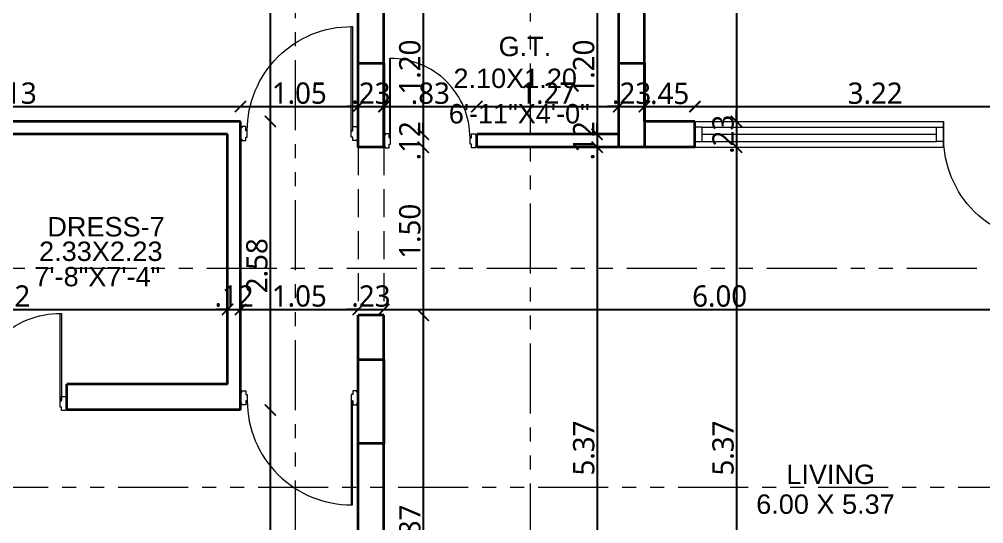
# Model space of a CAD drawing. Extents: x 2450 to 2649, y -7 to 131.
# Drawn here: x 2457.57 to 2466.18, y 34.55 to 39.05 of the extents above; entities that cross this region are included whole.
import ezdxf

# ---------------------------------------------------------------- set-up
doc = ezdxf.new("R2010")
doc.units = 0
doc.header["$MEASUREMENT"] = 0
doc.header["$PDMODE"] = 34
doc.linetypes.add('HIDDEN', pattern=[0.375, 0.25, -0.125])
doc.linetypes.add('PHANTOM2', pattern=[1.25, 0.625, -0.125, 0.125, -0.125, 0.125, -0.125])
for name, color, linetype, lineweight in [('COLUMN', 5, 'Continuous', 35), ('DOOR-WINDOW', 35, 'Continuous', 13), ('SECTION LINE', 3, 'PHANTOM2', 5), ('TEXT-1', 7, 'Continuous', 9), ('WALL', 30, 'Continuous', 35), ('WINDOW-LINE', 25, 'Continuous', 9)]:
    doc.layers.add(name, color=color, linetype=linetype, lineweight=lineweight)
for name, color, linetype, lineweight, true_color in [('HEATCH BEAM BOTTOM', 7, 'Continuous', 13, 0x92bdc9), ('R.C.C PROJATION', 7, 'HIDDEN', 13, 0xa32900), ('WORKING DIM', 7, 'Continuous', 15, 0x292929)]:
    doc.layers.add(name, color=color, linetype=linetype, lineweight=lineweight, true_color=true_color)
doc.styles.add('ARIAL', font='arial.ttf')
doc.styles.get("Standard").update_dxf_attribs({"font": 'malgunsl.ttf'})
doc.dimstyles.new('R07', dxfattribs={"dimtxt": 0.19, "dimasz": 0.1, "dimexe": 0.18, "dimexo": 0.0625, "dimgap": 0.02, "dimtad": 1, "dimzin": 4, "dimdsep": 46, "dimtxsty": 'Standard', "dimblk": 'ARCHTICK', "dimcen": 0, "dimse1": 1, "dimse2": 1, "dimclrd": 256, "dimclre": 48, "dimclrt": 256, "dimadec": 0, "dimazin": 0, "dimtm": 1e-09, "dimtfac": 1, "dimtix": 1, "dimtmove": 1, "dimatfit": 3, "dimfxl": 0.18, "dimtolj": 1, "dimtzin": 0, "dimlwe": 15, "dimarcsym": 0})

# ---------------------------------------------------------------- blocks, each defined once
blk = doc.blocks.new('*U1789')
at = {"layer": 'DOOR-WINDOW'}
for points in [[(2075.8136, -39.8247), (2075.7136, -39.8247), (2075.7136, -39.8143), (2075.7011, -39.8143), (2075.7011, -39.7768), (2075.7323, -39.7768), (2075.7323, -39.7643), (2075.7886, -39.7643), (2075.7886, -39.7768), (2075.8261, -39.7768), (2075.8261, -39.8143), (2075.8136, -39.8143)], [(2076.728, -39.7755), (2075.7898, -39.7755), (2075.7898, -39.7643), (2076.728, -39.7643), (2076.728, -39.7755)]]:
    blk.add_lwpolyline(points, close=True, dxfattribs=at)
blk.add_arc((2075.7886, -39.7643), 0.9394, 359.63334, 90, dxfattribs=at)
at = {"layer": 'WINDOW-LINE'}
for p, q in [((2075.6488, -36.6047), (2075.6488, -38.8247)), ((2075.8788, -36.6047), (2075.8788, -38.8247))]:
    blk.add_line(p, q, dxfattribs=at)
at = {"layer": 'WINDOW-LINE', "color": 35, "true_color": 0x9d754d}
for p, q in [((2075.6999, -36.6686), (2075.6999, -38.7609)), ((2075.8276, -36.6686), (2075.8276, -38.7609))]:
    blk.add_line(p, q, dxfattribs=at)
at = {"layer": 'WINDOW-LINE', "color": 4, "true_color": 0x24ffff}
blk.add_line((2075.7638, -36.6686), (2075.7638, -38.7609), dxfattribs=at)
at = {"layer": 'WINDOW-LINE'}
for points in [[(2075.6488, -36.6047), (2075.8788, -36.6047), (2075.8788, -36.6047), (2075.6488, -36.6047)], [(2075.6488, -38.8247), (2075.8788, -38.8247), (2075.8788, -38.8247), (2075.6488, -38.8247)]]:
    blk.add_lwpolyline(points, close=True, dxfattribs=at)
at = {"layer": 'WINDOW-LINE', "color": 35, "true_color": 0x9d754d}
for points in [[(2075.6999, -36.6047), (2075.8276, -36.6047), (2075.8276, -36.6686), (2075.6999, -36.6686)], [(2075.6999, -38.8247), (2075.8276, -38.8247), (2075.8276, -38.7609), (2075.6999, -38.7609)]]:
    blk.add_lwpolyline(points, close=True, dxfattribs=at)
blk = doc.blocks.new('*U15')
at = {"layer": 'DOOR-WINDOW'}
for points in [[(0.0492, 0.954), (0.0492, 0.0263), (0.0605, 0.0263), (0.0605, 0.954), (0.0492, 0.954)], [(0, 0.05), (0, -0.05), (0.0105, -0.05), (0.0105, -0.0625), (0.048, -0.0625), (0.048, -0.0313), (0.0605, -0.0313), (0.0605, 0.025), (0.048, 0.025), (0.048, 0.0625), (0.0105, 0.0625), (0.0105, 0.05)], [(1.05, 0.05), (1.05, -0.05), (1.0395, -0.05), (1.0395, -0.0625), (1.002, -0.0625), (1.002, -0.0313), (0.9895, -0.0313), (0.9895, 0.025), (1.002, 0.025), (1.002, 0.0625), (1.0395, 0.0625), (1.0395, 0.05)]]:
    blk.add_lwpolyline(points, close=True, dxfattribs=at)
blk.add_arc((0.0605, 0.025), 0.929, 360, 90.36666, dxfattribs=at)
blk = doc.blocks.new('*U11')
at = {"layer": 'DOOR-WINDOW'}
for points in [[(0.0492, 0.734), (0.0492, 0.0263), (0.0605, 0.0263), (0.0605, 0.734), (0.0492, 0.734)], [(0, 0.05), (0, -0.05), (0.0105, -0.05), (0.0105, -0.0625), (0.048, -0.0625), (0.048, -0.0313), (0.0605, -0.0313), (0.0605, 0.025), (0.048, 0.025), (0.048, 0.0625), (0.0105, 0.0625), (0.0105, 0.05)], [(0.83, 0.05), (0.83, -0.05), (0.8195, -0.05), (0.8195, -0.0625), (0.782, -0.0625), (0.782, -0.0313), (0.7695, -0.0313), (0.7695, 0.025), (0.782, 0.025), (0.782, 0.0625), (0.8195, 0.0625), (0.8195, 0.05)]]:
    blk.add_lwpolyline(points, close=True, dxfattribs=at)
blk.add_arc((0.0605, 0.025), 0.709, 360, 90.36666, dxfattribs=at)
blk = doc.blocks.new('*U14')
at = {"layer": 'DOOR-WINDOW'}
for points in [[(0.0492, 0.804), (0.0492, 0.0263), (0.0605, 0.0263), (0.0605, 0.804), (0.0492, 0.804)], [(0, 0.05), (0, -0.05), (0.0105, -0.05), (0.0105, -0.0625), (0.048, -0.0625), (0.048, -0.0313), (0.0605, -0.0313), (0.0605, 0.025), (0.048, 0.025), (0.048, 0.0625), (0.0105, 0.0625), (0.0105, 0.05)], [(0.9, 0.05), (0.9, -0.05), (0.8895, -0.05), (0.8895, -0.0625), (0.852, -0.0625), (0.852, -0.0313), (0.8395, -0.0313), (0.8395, 0.025), (0.852, 0.025), (0.852, 0.0625), (0.8895, 0.0625), (0.8895, 0.05)]]:
    blk.add_lwpolyline(points, close=True, dxfattribs=at)
blk.add_arc((0.0605, 0.025), 0.779, 360, 90.36666, dxfattribs=at)
blk = doc.blocks.new('_ArchTick')
at = {"color": 0, "linetype": 'ByBlock', "const_width": 0.15}
blk.add_lwpolyline([(-0.5, -0.5), (0.5, 0.5)], dxfattribs=at)
blk = doc.blocks.new('*D3024')
at = {"layer": 'DEFPOINTS', "color": 0, "transparency": 16777216}
for p in [(2460.5928, 37.9085), (2460.8228, 37.9085), (2460.8228, 36.4603)]:
    blk.add_point(p, dxfattribs=at)
at = {"layer": 'WORKING DIM', "lineweight": -2, "transparency": 16777216}
for p, q in [((2460.5928, 36.4603), (2460.4928, 36.4603)), ((2460.5928, 36.4603), (2460.8228, 36.4603)), ((2460.8228, 36.4603), (2460.9228, 36.4603))]:
    blk.add_line(p, q, dxfattribs=at)
at = {"layer": 'WORKING DIM', "lineweight": -2, "transparency": 16777216, "xscale": 0.1, "yscale": 0.1, "zscale": 0.1}
blk.add_blockref('_ArchTick', (2460.5928, 36.4603), dxfattribs=at)
at = {"layer": 'WORKING DIM', "lineweight": -2, "transparency": 16777216, "xscale": 0.1, "yscale": 0.1, "zscale": 0.1, "rotation": 180}
blk.add_blockref('_ArchTick', (2460.8228, 36.4603), dxfattribs=at)
at = {"layer": 'WORKING DIM', "transparency": 16777216, "insert": (2460.7078, 36.5786), "char_height": 0.19, "attachment_point": 5}
blk.add_mtext('\\A1;.23', dxfattribs=at)
blk = doc.blocks.new('*D3095')
at = {"layer": 'DEFPOINTS', "color": 0, "transparency": 16777216}
for p in [(2459.5428, 42.3885), (2459.5428, 38.1385), (2459.8087, 38.1385)]:
    blk.add_point(p, dxfattribs=at)
at = {"layer": 'WORKING DIM', "lineweight": -2, "transparency": 16777216}
blk.add_line((2459.8087, 42.3885), (2459.8087, 38.1385), dxfattribs=at)
at = {"layer": 'WORKING DIM', "lineweight": -2, "transparency": 16777216, "xscale": 0.1, "yscale": 0.1, "zscale": 0.1}
for p, rotation in [((2459.8087, 42.3885), 90), ((2459.8087, 38.1385), 270)]:
    blk.add_blockref('_ArchTick', p, dxfattribs=dict(at, rotation=rotation))
at = {"layer": 'WORKING DIM', "transparency": 16777216, "insert": (2459.6905, 40.2635), "char_height": 0.19, "attachment_point": 5, "rotation": 90}
blk.add_mtext('\\A1;4.25', dxfattribs=at)
blk = doc.blocks.new('*D3096')
at = {"layer": 'DEFPOINTS', "color": 0, "transparency": 16777216}
for p in [(2459.5428, 38.1385), (2459.5428, 35.5635), (2459.8087, 35.5635)]:
    blk.add_point(p, dxfattribs=at)
at = {"layer": 'WORKING DIM', "lineweight": -2, "transparency": 16777216}
blk.add_line((2459.8087, 38.1385), (2459.8087, 35.5635), dxfattribs=at)
at = {"layer": 'WORKING DIM', "lineweight": -2, "transparency": 16777216, "xscale": 0.1, "yscale": 0.1, "zscale": 0.1}
for p, rotation in [((2459.8087, 38.1385), 90), ((2459.8087, 35.5635), 270)]:
    blk.add_blockref('_ArchTick', p, dxfattribs=dict(at, rotation=rotation))
at = {"layer": 'WORKING DIM', "transparency": 16777216, "insert": (2459.6904, 36.851), "char_height": 0.19, "attachment_point": 5, "rotation": 90}
blk.add_mtext('\\A1;2.58', dxfattribs=at)
blk = doc.blocks.new('*D3097')
at = {"layer": 'DEFPOINTS', "color": 0, "transparency": 16777216}
for p in [(2459.5428, 35.5635), (2459.5428, 31.3135), (2459.8087, 31.3135)]:
    blk.add_point(p, dxfattribs=at)
at = {"layer": 'WORKING DIM', "lineweight": -2, "transparency": 16777216}
blk.add_line((2459.8087, 35.5635), (2459.8087, 31.3135), dxfattribs=at)
at = {"layer": 'WORKING DIM', "lineweight": -2, "transparency": 16777216, "xscale": 0.1, "yscale": 0.1, "zscale": 0.1}
for p, rotation in [((2459.8087, 35.5635), 90), ((2459.8087, 31.3135), 270)]:
    blk.add_blockref('_ArchTick', p, dxfattribs=dict(at, rotation=rotation))
at = {"layer": 'WORKING DIM', "transparency": 16777216, "insert": (2459.6905, 33.4385), "char_height": 0.19, "attachment_point": 5, "rotation": 90}
blk.add_mtext('\\A1;4.25', dxfattribs=at)
blk = doc.blocks.new('*D3104')
at = {"layer": 'DEFPOINTS', "color": 0, "transparency": 16777216}
for p in [(2462.9201, 39.2235), (2462.7271, 38.0235), (2462.9201, 38.0235)]:
    blk.add_point(p, dxfattribs=at)
at = {"layer": 'WORKING DIM', "lineweight": -2, "transparency": 16777216}
blk.add_line((2462.7271, 39.2235), (2462.7271, 38.0235), dxfattribs=at)
at = {"layer": 'WORKING DIM', "lineweight": -2, "transparency": 16777216, "xscale": 0.1, "yscale": 0.1, "zscale": 0.1}
for p, rotation in [((2462.7271, 39.2235), 90), ((2462.7271, 38.0235), 270)]:
    blk.add_blockref('_ArchTick', p, dxfattribs=dict(at, rotation=rotation))
at = {"layer": 'WORKING DIM', "transparency": 16777216, "insert": (2462.6083, 38.6235), "char_height": 0.19, "attachment_point": 5, "rotation": 90}
blk.add_mtext('\\A1;1.20', dxfattribs=at)
blk = doc.blocks.new('*D3105')
at = {"layer": 'DEFPOINTS', "color": 0, "transparency": 16777216}
for p in [(2462.9201, 38.0235), (2462.7271, 37.9085), (2462.9201, 37.9085)]:
    blk.add_point(p, dxfattribs=at)
at = {"layer": 'WORKING DIM', "lineweight": -2, "transparency": 16777216}
for p, q in [((2462.7271, 38.0235), (2462.7271, 38.1235)), ((2462.7271, 38.0235), (2462.7271, 37.9085)), ((2462.7271, 37.9085), (2462.7271, 37.8085))]:
    blk.add_line(p, q, dxfattribs=at)
at = {"layer": 'WORKING DIM', "lineweight": -2, "transparency": 16777216, "xscale": 0.1, "yscale": 0.1, "zscale": 0.1}
for p, rotation in [((2462.7271, 38.0235), 270), ((2462.7271, 37.9085), 90)]:
    blk.add_blockref('_ArchTick', p, dxfattribs=dict(at, rotation=rotation))
at = {"layer": 'WORKING DIM', "transparency": 16777216, "insert": (2462.6086, 37.966), "char_height": 0.19, "attachment_point": 5, "rotation": 90}
blk.add_mtext('\\A1;.12', dxfattribs=at)
blk = doc.blocks.new('*D3106')
at = {"layer": 'DEFPOINTS', "color": 0, "transparency": 16777216}
for p in [(2461.6528, 37.9085), (2461.6528, 32.5385), (2462.7271, 32.5385)]:
    blk.add_point(p, dxfattribs=at)
at = {"layer": 'WORKING DIM', "lineweight": -2, "transparency": 16777216}
blk.add_line((2462.7271, 37.9085), (2462.7271, 32.5385), dxfattribs=at)
at = {"layer": 'WORKING DIM', "lineweight": -2, "transparency": 16777216, "xscale": 0.1, "yscale": 0.1, "zscale": 0.1}
for p, rotation in [((2462.7271, 37.9085), 90), ((2462.7271, 32.5385), 270)]:
    blk.add_blockref('_ArchTick', p, dxfattribs=dict(at, rotation=rotation))
at = {"layer": 'WORKING DIM', "transparency": 16777216, "insert": (2462.6088, 35.2235), "char_height": 0.19, "attachment_point": 5, "rotation": 90}
blk.add_mtext('\\A1;5.37', dxfattribs=at)
blk = doc.blocks.new('*D3113')
at = {"layer": 'DEFPOINTS', "color": 0, "transparency": 16777216}
for p in [(2460.8228, 39.2235), (2461.1747, 38.0235), (2461.6528, 38.0235)]:
    blk.add_point(p, dxfattribs=at)
at = {"layer": 'WORKING DIM', "lineweight": -2, "transparency": 16777216}
blk.add_line((2461.1747, 39.2235), (2461.1747, 38.0235), dxfattribs=at)
at = {"layer": 'WORKING DIM', "lineweight": -2, "transparency": 16777216, "xscale": 0.1, "yscale": 0.1, "zscale": 0.1}
for p, rotation in [((2461.1747, 39.2235), 90), ((2461.1747, 38.0235), 270)]:
    blk.add_blockref('_ArchTick', p, dxfattribs=dict(at, rotation=rotation))
at = {"layer": 'WORKING DIM', "transparency": 16777216, "insert": (2461.0559, 38.6235), "char_height": 0.19, "attachment_point": 5, "rotation": 90}
blk.add_mtext('\\A1;1.20', dxfattribs=at)
blk = doc.blocks.new('*D3114')
at = {"layer": 'DEFPOINTS', "color": 0, "transparency": 16777216}
for p in [(2461.6528, 38.0235), (2461.1747, 37.9085), (2461.6528, 37.9085)]:
    blk.add_point(p, dxfattribs=at)
at = {"layer": 'WORKING DIM', "lineweight": -2, "transparency": 16777216}
for p, q in [((2461.1747, 38.0235), (2461.1747, 38.1235)), ((2461.1747, 38.0235), (2461.1747, 37.9085)), ((2461.1747, 37.9085), (2461.1747, 37.8085))]:
    blk.add_line(p, q, dxfattribs=at)
at = {"layer": 'WORKING DIM', "lineweight": -2, "transparency": 16777216, "xscale": 0.1, "yscale": 0.1, "zscale": 0.1}
for p, rotation in [((2461.1747, 38.0235), 270), ((2461.1747, 37.9085), 90)]:
    blk.add_blockref('_ArchTick', p, dxfattribs=dict(at, rotation=rotation))
at = {"layer": 'WORKING DIM', "transparency": 16777216, "insert": (2461.0562, 37.966), "char_height": 0.19, "attachment_point": 5, "rotation": 90}
blk.add_mtext('\\A1;.12', dxfattribs=at)
blk = doc.blocks.new('*D3115')
at = {"layer": 'DEFPOINTS', "color": 0, "transparency": 16777216}
for p in [(2461.6528, 37.9085), (2460.8228, 36.4085), (2461.1747, 36.4085)]:
    blk.add_point(p, dxfattribs=at)
at = {"layer": 'WORKING DIM', "lineweight": -2, "transparency": 16777216}
blk.add_line((2461.1747, 37.9085), (2461.1747, 36.4085), dxfattribs=at)
at = {"layer": 'WORKING DIM', "lineweight": -2, "transparency": 16777216, "xscale": 0.1, "yscale": 0.1, "zscale": 0.1}
for p, rotation in [((2461.1747, 37.9085), 90), ((2461.1747, 36.4085), 270)]:
    blk.add_blockref('_ArchTick', p, dxfattribs=dict(at, rotation=rotation))
at = {"layer": 'WORKING DIM', "transparency": 16777216, "insert": (2461.0559, 37.1585), "char_height": 0.19, "attachment_point": 5, "rotation": 90}
blk.add_mtext('\\A1;1.50', dxfattribs=at)
blk = doc.blocks.new('*D3116')
at = {"layer": 'DEFPOINTS', "color": 0, "transparency": 16777216}
for p in [(2460.8228, 36.4085), (2460.8228, 32.5385), (2461.1747, 32.5385)]:
    blk.add_point(p, dxfattribs=at)
at = {"layer": 'WORKING DIM', "lineweight": -2, "transparency": 16777216}
blk.add_line((2461.1747, 36.4085), (2461.1747, 32.5385), dxfattribs=at)
at = {"layer": 'WORKING DIM', "lineweight": -2, "transparency": 16777216, "xscale": 0.1, "yscale": 0.1, "zscale": 0.1}
for p, rotation in [((2461.1747, 36.4085), 90), ((2461.1747, 32.5385), 270)]:
    blk.add_blockref('_ArchTick', p, dxfattribs=dict(at, rotation=rotation))
at = {"layer": 'WORKING DIM', "transparency": 16777216, "insert": (2461.0564, 34.4735), "char_height": 0.19, "attachment_point": 5, "rotation": 90}
blk.add_mtext('\\A1;3.87', dxfattribs=at)
blk = doc.blocks.new('*D3122')
at = {"layer": 'DEFPOINTS', "color": 0, "transparency": 16777216}
for p in [(2463.6001, 41.9485), (2463.6001, 38.1385), (2463.971, 38.1385)]:
    blk.add_point(p, dxfattribs=at)
at = {"layer": 'WORKING DIM', "lineweight": -2, "transparency": 16777216}
blk.add_line((2463.971, 41.9485), (2463.971, 38.1385), dxfattribs=at)
at = {"layer": 'WORKING DIM', "lineweight": -2, "transparency": 16777216, "xscale": 0.1, "yscale": 0.1, "zscale": 0.1}
for p, rotation in [((2463.971, 41.9485), 90), ((2463.971, 38.1385), 270)]:
    blk.add_blockref('_ArchTick', p, dxfattribs=dict(at, rotation=rotation))
at = {"layer": 'WORKING DIM', "transparency": 16777216, "insert": (2463.8522, 40.0435), "char_height": 0.19, "attachment_point": 5, "rotation": 90}
blk.add_mtext('\\A1;3.81', dxfattribs=at)
blk = doc.blocks.new('*D3123')
at = {"layer": 'DEFPOINTS', "color": 0, "transparency": 16777216}
for p in [(2463.6001, 38.1385), (2463.6001, 37.9085), (2463.971, 37.9085)]:
    blk.add_point(p, dxfattribs=at)
at = {"layer": 'WORKING DIM', "lineweight": -2, "transparency": 16777216}
for p, q in [((2463.971, 38.1385), (2463.971, 38.2385)), ((2463.971, 38.1385), (2463.971, 37.9085)), ((2463.971, 37.9085), (2463.971, 37.8085))]:
    blk.add_line(p, q, dxfattribs=at)
at = {"layer": 'WORKING DIM', "lineweight": -2, "transparency": 16777216, "xscale": 0.1, "yscale": 0.1, "zscale": 0.1}
for p, rotation in [((2463.971, 38.1385), 270), ((2463.971, 37.9085), 90)]:
    blk.add_blockref('_ArchTick', p, dxfattribs=dict(at, rotation=rotation))
at = {"layer": 'WORKING DIM', "transparency": 16777216, "insert": (2463.8527, 38.0235), "char_height": 0.19, "attachment_point": 5, "rotation": 90}
blk.add_mtext('\\A1;.23', dxfattribs=at)
blk = doc.blocks.new('*D3124')
at = {"layer": 'DEFPOINTS', "color": 0, "transparency": 16777216}
for p in [(2463.6001, 37.9085), (2463.971, 32.5385), (2464.4701, 32.5385)]:
    blk.add_point(p, dxfattribs=at)
at = {"layer": 'WORKING DIM', "lineweight": -2, "transparency": 16777216}
blk.add_line((2463.971, 37.9085), (2463.971, 32.5385), dxfattribs=at)
at = {"layer": 'WORKING DIM', "lineweight": -2, "transparency": 16777216, "xscale": 0.1, "yscale": 0.1, "zscale": 0.1}
for p, rotation in [((2463.971, 37.9085), 90), ((2463.971, 32.5385), 270)]:
    blk.add_blockref('_ArchTick', p, dxfattribs=dict(at, rotation=rotation))
at = {"layer": 'WORKING DIM', "transparency": 16777216, "insert": (2463.8527, 35.2235), "char_height": 0.19, "attachment_point": 5, "rotation": 90}
blk.add_mtext('\\A1;5.37', dxfattribs=at)
blk = doc.blocks.new('*D3194')
at = {"layer": 'DEFPOINTS', "color": 0, "transparency": 16777216}
for p in [(2459.4278, 38.0235), (2455.4128, 37.3685), (2459.4278, 36.4603)]:
    blk.add_point(p, dxfattribs=at)
at = {"layer": 'WORKING DIM', "lineweight": -2, "transparency": 16777216}
blk.add_line((2455.4128, 36.4603), (2459.4278, 36.4603), dxfattribs=at)
at = {"layer": 'WORKING DIM', "lineweight": -2, "transparency": 16777216, "xscale": 0.1, "yscale": 0.1, "zscale": 0.1, "rotation": 180}
blk.add_blockref('_ArchTick', (2455.4128, 36.4603), dxfattribs=at)
at = {"layer": 'WORKING DIM', "lineweight": -2, "transparency": 16777216, "xscale": 0.1, "yscale": 0.1, "zscale": 0.1}
blk.add_blockref('_ArchTick', (2459.4278, 36.4603), dxfattribs=at)
at = {"layer": 'WORKING DIM', "transparency": 16777216, "insert": (2457.4203, 36.5786), "char_height": 0.19, "attachment_point": 5}
blk.add_mtext('\\A1;4.02', dxfattribs=at)
blk = doc.blocks.new('*D3195')
at = {"layer": 'DEFPOINTS', "color": 0, "transparency": 16777216}
for p in [(2459.5428, 38.1385), (2459.4278, 38.0235), (2459.5428, 36.4603)]:
    blk.add_point(p, dxfattribs=at)
at = {"layer": 'WORKING DIM', "lineweight": -2, "transparency": 16777216}
for p, q in [((2459.4278, 36.4603), (2459.3278, 36.4603)), ((2459.4278, 36.4603), (2459.5428, 36.4603)), ((2459.5428, 36.4603), (2459.6428, 36.4603))]:
    blk.add_line(p, q, dxfattribs=at)
at = {"layer": 'WORKING DIM', "lineweight": -2, "transparency": 16777216, "xscale": 0.1, "yscale": 0.1, "zscale": 0.1}
blk.add_blockref('_ArchTick', (2459.4278, 36.4603), dxfattribs=at)
at = {"layer": 'WORKING DIM', "lineweight": -2, "transparency": 16777216, "xscale": 0.1, "yscale": 0.1, "zscale": 0.1, "rotation": 180}
blk.add_blockref('_ArchTick', (2459.5428, 36.4603), dxfattribs=at)
at = {"layer": 'WORKING DIM', "transparency": 16777216, "insert": (2459.4853, 36.5788), "char_height": 0.19, "attachment_point": 5}
blk.add_mtext('\\A1;.12', dxfattribs=at)
blk = doc.blocks.new('*D3196')
at = {"layer": 'DEFPOINTS', "color": 0, "transparency": 16777216}
for p in [(2459.5428, 38.1385), (2460.5928, 37.9085), (2460.5928, 36.4603)]:
    blk.add_point(p, dxfattribs=at)
at = {"layer": 'WORKING DIM', "lineweight": -2, "transparency": 16777216}
blk.add_line((2459.5428, 36.4603), (2460.5928, 36.4603), dxfattribs=at)
at = {"layer": 'WORKING DIM', "lineweight": -2, "transparency": 16777216, "xscale": 0.1, "yscale": 0.1, "zscale": 0.1, "rotation": 180}
blk.add_blockref('_ArchTick', (2459.5428, 36.4603), dxfattribs=at)
at = {"layer": 'WORKING DIM', "lineweight": -2, "transparency": 16777216, "xscale": 0.1, "yscale": 0.1, "zscale": 0.1}
blk.add_blockref('_ArchTick', (2460.5928, 36.4603), dxfattribs=at)
at = {"layer": 'WORKING DIM', "transparency": 16777216, "insert": (2460.0678, 36.5792), "char_height": 0.19, "attachment_point": 5}
blk.add_mtext('\\A1;1.05', dxfattribs=at)
blk = doc.blocks.new('*D3197')
at = {"layer": 'DEFPOINTS', "color": 0, "transparency": 16777216}
for p in [(2460.5928, 37.9085), (2460.8228, 37.9085), (2460.8228, 36.4603)]:
    blk.add_point(p, dxfattribs=at)
at = {"layer": 'WORKING DIM', "lineweight": -2, "transparency": 16777216}
for p, q in [((2460.5928, 36.4603), (2460.4928, 36.4603)), ((2460.5928, 36.4603), (2460.8228, 36.4603)), ((2460.8228, 36.4603), (2460.9228, 36.4603))]:
    blk.add_line(p, q, dxfattribs=at)
at = {"layer": 'WORKING DIM', "lineweight": -2, "transparency": 16777216, "xscale": 0.1, "yscale": 0.1, "zscale": 0.1}
blk.add_blockref('_ArchTick', (2460.5928, 36.4603), dxfattribs=at)
at = {"layer": 'WORKING DIM', "lineweight": -2, "transparency": 16777216, "xscale": 0.1, "yscale": 0.1, "zscale": 0.1, "rotation": 180}
blk.add_blockref('_ArchTick', (2460.8228, 36.4603), dxfattribs=at)
at = {"layer": 'WORKING DIM', "transparency": 16777216, "insert": (2460.7078, 36.5786), "char_height": 0.19, "attachment_point": 5}
blk.add_mtext('\\A1;.23', dxfattribs=at)
blk = doc.blocks.new('*D3198')
at = {"layer": 'DEFPOINTS', "color": 0, "transparency": 16777216}
for p in [(2460.8228, 37.9085), (2466.8201, 36.4603), (2466.8201, 36.3185)]:
    blk.add_point(p, dxfattribs=at)
at = {"layer": 'WORKING DIM', "lineweight": -2, "transparency": 16777216}
blk.add_line((2460.8228, 36.4603), (2466.8201, 36.4603), dxfattribs=at)
at = {"layer": 'WORKING DIM', "lineweight": -2, "transparency": 16777216, "xscale": 0.1, "yscale": 0.1, "zscale": 0.1, "rotation": 180}
blk.add_blockref('_ArchTick', (2460.8228, 36.4603), dxfattribs=at)
at = {"layer": 'WORKING DIM', "lineweight": -2, "transparency": 16777216, "xscale": 0.1, "yscale": 0.1, "zscale": 0.1}
blk.add_blockref('_ArchTick', (2466.8201, 36.4603), dxfattribs=at)
at = {"layer": 'WORKING DIM', "transparency": 16777216, "insert": (2463.8215, 36.5786), "char_height": 0.19, "attachment_point": 5}
blk.add_mtext('\\A1;6.00', dxfattribs=at)
blk = doc.blocks.new('*D3209')
at = {"layer": 'DEFPOINTS', "color": 0, "transparency": 16777216}
for p in [(2459.5428, 38.2706), (2455.4128, 38.1385), (2459.5428, 38.1385)]:
    blk.add_point(p, dxfattribs=at)
at = {"layer": 'WORKING DIM', "lineweight": -2, "transparency": 16777216}
blk.add_line((2455.4128, 38.2706), (2459.5428, 38.2706), dxfattribs=at)
at = {"layer": 'WORKING DIM', "lineweight": -2, "transparency": 16777216, "xscale": 0.1, "yscale": 0.1, "zscale": 0.1, "rotation": 180}
blk.add_blockref('_ArchTick', (2455.4128, 38.2706), dxfattribs=at)
at = {"layer": 'WORKING DIM', "lineweight": -2, "transparency": 16777216, "xscale": 0.1, "yscale": 0.1, "zscale": 0.1}
blk.add_blockref('_ArchTick', (2459.5428, 38.2706), dxfattribs=at)
at = {"layer": 'WORKING DIM', "transparency": 16777216, "insert": (2457.4778, 38.3895), "char_height": 0.19, "attachment_point": 5}
blk.add_mtext('\\A1;4.13', dxfattribs=at)
blk = doc.blocks.new('*D3210')
at = {"layer": 'DEFPOINTS', "color": 0, "transparency": 16777216}
for p in [(2460.5928, 38.2706), (2459.5428, 38.1385), (2460.5928, 37.9085)]:
    blk.add_point(p, dxfattribs=at)
at = {"layer": 'WORKING DIM', "lineweight": -2, "transparency": 16777216}
blk.add_line((2459.5428, 38.2706), (2460.5928, 38.2706), dxfattribs=at)
at = {"layer": 'WORKING DIM', "lineweight": -2, "transparency": 16777216, "xscale": 0.1, "yscale": 0.1, "zscale": 0.1, "rotation": 180}
blk.add_blockref('_ArchTick', (2459.5428, 38.2706), dxfattribs=at)
at = {"layer": 'WORKING DIM', "lineweight": -2, "transparency": 16777216, "xscale": 0.1, "yscale": 0.1, "zscale": 0.1}
blk.add_blockref('_ArchTick', (2460.5928, 38.2706), dxfattribs=at)
at = {"layer": 'WORKING DIM', "transparency": 16777216, "insert": (2460.0678, 38.3895), "char_height": 0.19, "attachment_point": 5}
blk.add_mtext('\\A1;1.05', dxfattribs=at)
blk = doc.blocks.new('*D3211')
at = {"layer": 'DEFPOINTS', "color": 0, "transparency": 16777216}
for p in [(2460.8228, 38.2706), (2460.5928, 37.9085), (2460.8228, 37.9085)]:
    blk.add_point(p, dxfattribs=at)
at = {"layer": 'WORKING DIM', "lineweight": -2, "transparency": 16777216}
for p, q in [((2460.5928, 38.2706), (2460.4928, 38.2706)), ((2460.5928, 38.2706), (2460.8228, 38.2706)), ((2460.8228, 38.2706), (2460.9228, 38.2706))]:
    blk.add_line(p, q, dxfattribs=at)
at = {"layer": 'WORKING DIM', "lineweight": -2, "transparency": 16777216, "xscale": 0.1, "yscale": 0.1, "zscale": 0.1}
blk.add_blockref('_ArchTick', (2460.5928, 38.2706), dxfattribs=at)
at = {"layer": 'WORKING DIM', "lineweight": -2, "transparency": 16777216, "xscale": 0.1, "yscale": 0.1, "zscale": 0.1, "rotation": 180}
blk.add_blockref('_ArchTick', (2460.8228, 38.2706), dxfattribs=at)
at = {"layer": 'WORKING DIM', "transparency": 16777216, "insert": (2460.7078, 38.3889), "char_height": 0.19, "attachment_point": 5}
blk.add_mtext('\\A1;.23', dxfattribs=at)
blk = doc.blocks.new('*D3212')
at = {"layer": 'DEFPOINTS', "color": 0, "transparency": 16777216}
for p in [(2461.6528, 38.2706), (2460.8228, 37.9085), (2461.6528, 37.966)]:
    blk.add_point(p, dxfattribs=at)
at = {"layer": 'WORKING DIM', "lineweight": -2, "transparency": 16777216}
blk.add_line((2460.8228, 38.2706), (2461.6528, 38.2706), dxfattribs=at)
at = {"layer": 'WORKING DIM', "lineweight": -2, "transparency": 16777216, "xscale": 0.1, "yscale": 0.1, "zscale": 0.1, "rotation": 180}
blk.add_blockref('_ArchTick', (2460.8228, 38.2706), dxfattribs=at)
at = {"layer": 'WORKING DIM', "lineweight": -2, "transparency": 16777216, "xscale": 0.1, "yscale": 0.1, "zscale": 0.1}
blk.add_blockref('_ArchTick', (2461.6528, 38.2706), dxfattribs=at)
at = {"layer": 'WORKING DIM', "transparency": 16777216, "insert": (2461.2378, 38.3889), "char_height": 0.19, "attachment_point": 5}
blk.add_mtext('\\A1;.83', dxfattribs=at)
blk = doc.blocks.new('*D3213')
at = {"layer": 'DEFPOINTS', "color": 0, "transparency": 16777216}
for p in [(2462.9201, 38.2706), (2462.9201, 38.0235), (2461.6528, 37.966)]:
    blk.add_point(p, dxfattribs=at)
at = {"layer": 'WORKING DIM', "lineweight": -2, "transparency": 16777216}
blk.add_line((2461.6528, 38.2706), (2462.9201, 38.2706), dxfattribs=at)
at = {"layer": 'WORKING DIM', "lineweight": -2, "transparency": 16777216, "xscale": 0.1, "yscale": 0.1, "zscale": 0.1, "rotation": 180}
blk.add_blockref('_ArchTick', (2461.6528, 38.2706), dxfattribs=at)
at = {"layer": 'WORKING DIM', "lineweight": -2, "transparency": 16777216, "xscale": 0.1, "yscale": 0.1, "zscale": 0.1}
blk.add_blockref('_ArchTick', (2462.9201, 38.2706), dxfattribs=at)
at = {"layer": 'WORKING DIM', "transparency": 16777216, "insert": (2462.2865, 38.3891), "char_height": 0.19, "attachment_point": 5}
blk.add_mtext('\\A1;1.27', dxfattribs=at)
blk = doc.blocks.new('*D3214')
at = {"layer": 'DEFPOINTS', "color": 0, "transparency": 16777216}
for p in [(2463.1501, 38.2706), (2462.9201, 38.0235), (2463.1501, 37.9085)]:
    blk.add_point(p, dxfattribs=at)
at = {"layer": 'WORKING DIM', "lineweight": -2, "transparency": 16777216}
for p, q in [((2462.9201, 38.2706), (2462.8201, 38.2706)), ((2462.9201, 38.2706), (2463.1501, 38.2706)), ((2463.1501, 38.2706), (2463.2501, 38.2706))]:
    blk.add_line(p, q, dxfattribs=at)
at = {"layer": 'WORKING DIM', "lineweight": -2, "transparency": 16777216, "xscale": 0.1, "yscale": 0.1, "zscale": 0.1}
blk.add_blockref('_ArchTick', (2462.9201, 38.2706), dxfattribs=at)
at = {"layer": 'WORKING DIM', "lineweight": -2, "transparency": 16777216, "xscale": 0.1, "yscale": 0.1, "zscale": 0.1, "rotation": 180}
blk.add_blockref('_ArchTick', (2463.1501, 38.2706), dxfattribs=at)
at = {"layer": 'WORKING DIM', "transparency": 16777216, "insert": (2463.0351, 38.3889), "char_height": 0.19, "attachment_point": 5}
blk.add_mtext('\\A1;.23', dxfattribs=at)
blk = doc.blocks.new('*D3215')
at = {"layer": 'DEFPOINTS', "color": 0, "transparency": 16777216}
for p in [(2463.6001, 38.2706), (2463.6001, 38.0235), (2463.1501, 37.9085)]:
    blk.add_point(p, dxfattribs=at)
at = {"layer": 'WORKING DIM', "lineweight": -2, "transparency": 16777216}
blk.add_line((2463.1501, 38.2706), (2463.6001, 38.2706), dxfattribs=at)
at = {"layer": 'WORKING DIM', "lineweight": -2, "transparency": 16777216, "xscale": 0.1, "yscale": 0.1, "zscale": 0.1, "rotation": 180}
blk.add_blockref('_ArchTick', (2463.1501, 38.2706), dxfattribs=at)
at = {"layer": 'WORKING DIM', "lineweight": -2, "transparency": 16777216, "xscale": 0.1, "yscale": 0.1, "zscale": 0.1}
blk.add_blockref('_ArchTick', (2463.6001, 38.2706), dxfattribs=at)
at = {"layer": 'WORKING DIM', "transparency": 16777216, "insert": (2463.3751, 38.3873), "char_height": 0.19, "attachment_point": 5}
blk.add_mtext('\\A1;.45', dxfattribs=at)
blk = doc.blocks.new('*D3216')
at = {"layer": 'DEFPOINTS', "color": 0, "transparency": 16777216}
for p in [(2466.8196, 38.2706), (2466.8196, 38.1385), (2463.6001, 38.0235)]:
    blk.add_point(p, dxfattribs=at)
at = {"layer": 'WORKING DIM', "lineweight": -2, "transparency": 16777216}
blk.add_line((2463.6001, 38.2706), (2466.8196, 38.2706), dxfattribs=at)
at = {"layer": 'WORKING DIM', "lineweight": -2, "transparency": 16777216, "xscale": 0.1, "yscale": 0.1, "zscale": 0.1, "rotation": 180}
blk.add_blockref('_ArchTick', (2463.6001, 38.2706), dxfattribs=at)
at = {"layer": 'WORKING DIM', "lineweight": -2, "transparency": 16777216, "xscale": 0.1, "yscale": 0.1, "zscale": 0.1}
blk.add_blockref('_ArchTick', (2466.8196, 38.2706), dxfattribs=at)
at = {"layer": 'WORKING DIM', "transparency": 16777216, "insert": (2465.2098, 38.3889), "char_height": 0.19, "attachment_point": 5}
blk.add_mtext('\\A1;3.22', dxfattribs=at)

msp = doc.modelspace()

# ---------------------------------------------------------------- hatches: boundary and pattern name
at = {"layer": 'HEATCH BEAM BOTTOM', "ltscale": 10}
h = msp.add_hatch(dxfattribs=at)
h.set_pattern_fill('ANSI33', color=256, scale=0.5)
h.set_pattern_definition([(45, (0, 170.54396), (-0.0883883476, 0.0883883476), []), (45, (0.08839, 170.54396), (-0.0883883476, 0.0883883476), [0.0625, -0.03125])])
edge = h.paths.add_edge_path()
edge.add_line((2454.5824, 43.2164), (2455.4128, 43.2164))
edge.add_line((2455.4128, 43.2164), (2455.4128, 31.3135))
edge.add_line((2455.4128, 31.3135), (2460.5928, 31.3135))
edge.add_line((2460.5928, 31.3135), (2460.5928, 32.5385))
edge.add_line((2460.5928, 32.5385), (2467.0501, 32.5385))
edge.add_line((2467.0501, 32.5385), (2467.0501, 31.3135))
edge.add_line((2467.0501, 31.3135), (2471.3301, 31.3135))
edge.add_line((2471.3301, 31.3135), (2471.3301, 31.0835))
edge.add_line((2471.3301, 31.0835), (2471.3301, 27.1285))
edge.add_line((2471.3301, 27.1285), (2473.6501, 27.1285))
edge.add_line((2473.6501, 27.1285), (2473.6501, 31.0785))
edge.add_line((2473.6501, 31.0785), (2472.8201, 31.0835))
edge.add_line((2472.8201, 31.0835), (2472.8201, 31.3135))
edge.add_line((2472.8201, 31.3135), (2472.8201, 42.1785))
edge.add_line((2472.8201, 42.1785), (2473.6501, 42.1785))
edge.add_line((2473.6501, 42.1785), (2473.6501, 27.1285))
edge.add_line((2473.6501, 27.1285), (2454.5828, 27.1285))
edge.add_line((2454.5828, 27.1285), (2454.5828, 43.1987))

# ---------------------------------------------------------------- linework, layer by layer
at = {"layer": 'COLUMN'}
for points in [[(2460.8228, 37.9085), (2460.5928, 37.9085), (2460.5928, 38.6585), (2460.8228, 38.6585)], [(2463.1501, 37.9085), (2462.9201, 37.9085), (2462.9201, 38.6585), (2463.1501, 38.6585)], [(2460.8228, 35.2635), (2460.5928, 35.2635), (2460.5928, 36.0135), (2460.8228, 36.0135)]]:
    msp.add_lwpolyline(points, close=True, dxfattribs=at)
at = {"layer": 'R.C.C PROJATION'}
for p, q in [((2460.5928, 37.9085), (2460.5928, 36.4085)), ((2460.8228, 37.9085), (2460.8228, 36.4085))]:
    msp.add_line(p, q, dxfattribs=at)
at = {"layer": 'SECTION LINE'}
for points in [[(2460.8569, 47.4354), (2460.0323, 47.4354), (2460.0323, 23.0209), (2460.7491, 23.0209)], [(2461.3778, 47.4058), (2462.13, 47.4058), (2462.13, 23.0229), (2461.637, 23.0229)], [(2477.3681, 38.0097), (2477.3681, 36.8265), (2450.7589, 36.8265), (2450.7589, 37.6988)], [(2450.9507, 35.7485), (2450.9507, 34.8756), (2477.4606, 34.8756), (2477.4606, 35.7566)]]:
    msp.add_lwpolyline(points, dxfattribs=at)
at = {"layer": 'WALL'}
for p, q in [((2463.1501, 38.1385), (2463.1501, 41.9485)), ((2460.5928, 37.9085), (2460.5928, 39.9385)), ((2460.8228, 37.9085), (2460.8228, 39.2235)), ((2462.9201, 38.0235), (2462.9201, 39.2235)), ((2459.5428, 38.1385), (2455.1828, 38.1385)), ((2459.5428, 35.5635), (2459.5428, 38.1385)), ((2463.6001, 38.1385), (2463.1501, 38.1385)), ((2463.6001, 37.9085), (2463.6001, 38.1385)), ((2459.4278, 38.0235), (2455.4128, 38.0235)), ((2459.4278, 35.7935), (2459.4278, 38.0235)), ((2462.9201, 38.0235), (2461.6528, 38.0235)), ((2461.6528, 37.9085), (2461.6528, 38.0235)), ((2460.8228, 37.9085), (2460.5928, 37.9085)), ((2463.6001, 37.9085), (2461.6528, 37.9085)), ((2460.5928, 31.3135), (2460.5928, 36.4085)), ((2460.8228, 36.4085), (2460.5928, 36.4085)), ((2460.8228, 31.0835), (2460.8228, 36.4085)), ((2459.4278, 35.7935), (2457.9928, 35.7935)), ((2457.9928, 35.5635), (2457.9928, 35.7935)), ((2459.5428, 35.5635), (2457.9928, 35.5635))]:
    msp.add_line(p, q, dxfattribs=at)

# ---------------------------------------------------------------- block references
at = {"layer": 'WALL', "xscale": -1, "rotation": 90}
msp.add_blockref('*U1789', (2426.9953, 2113.7872), dxfattribs=at)
at = {"layer": 'WINDOW-LINE', "xscale": -1}
for name, p in [('*U15', (2460.5928, 38.0308)), ('*U14', (2457.9928, 35.621))]:
    msp.add_blockref(name, p, dxfattribs=at)
at = {"layer": 'WINDOW-LINE'}
msp.add_blockref('*U11', (2460.8228, 37.966), dxfattribs=at)
at = {"layer": 'WINDOW-LINE', "rotation": 180}
msp.add_blockref('*U15', (2460.5928, 35.6711), dxfattribs=at)

# ---------------------------------------------------------------- texts
at = {"layer": 'TEXT-1', "color": 18, "ltscale": 10, "true_color": 0x000000, "attachment_point": 1, "style": 'ARIAL'}
for s, insert, char_height, width in [('\\A1;G.T.', (2461.8473, 38.8942), 0.17311, 1.678194), ('\\A1;2.10X1.20', (2461.4443, 38.6099), 0.173107, 1.938194), ('\\A1;DRESS-7', (2457.8179, 37.2851), 0.173107, 1.758194), ('\\A1;2.33X2.23', (2457.7442, 37.0663), 0.173107, 2.028194), ('\\A1;LIVING', (2464.4166, 35.0757), 0.17311, 1.998194), ('\\A1;6.00 X 5.37', (2464.1478, 34.8097), 0.173107, 1.998194)]:
    msp.add_mtext(s, dxfattribs=dict(at, insert=insert, char_height=char_height, width=width))
at = {"layer": 'TEXT-1', "color": 146, "ltscale": 10, "true_color": 0x105689, "char_height": 0.173107, "attachment_point": 1, "style": 'ARIAL'}
for s, insert, width in [('\\A1;6\'-11"X4\'-0"', (2461.4023, 38.294), 1.938194), ('\\A1;7\'-8"X7\'-4"', (2457.7022, 36.8404), 2.028194)]:
    msp.add_mtext(s, dxfattribs=dict(at, insert=insert, width=width))

# ---------------------------------------------------------------- dimensions: what is measured, and where the dimension line sits
at = {"layer": 'WORKING DIM'}
for base, p1, p2, picture, middle in [((2459.8087, 38.1385), (2459.5428, 42.3885), (2459.5428, 38.1385), '*D3095', (2459.6905, 40.2635)), ((2463.971, 38.1385), (2463.6001, 41.9485), (2463.6001, 38.1385), '*D3122', (2463.8522, 40.0435)), ((2461.1747, 38.0235), (2460.8228, 39.2235), (2461.6528, 38.0235), '*D3113', (2461.0559, 38.6235)), ((2462.7271, 38.0235), (2462.9201, 39.2235), (2462.9201, 38.0235), '*D3104', (2462.6083, 38.6235)), ((2463.971, 37.9085), (2463.6001, 38.1385), (2463.6001, 37.9085), '*D3123', (2463.8527, 38.0235)), ((2459.8087422453, 35.5634646522), (2459.5428431105, 38.1384646522), (2459.5428431105, 35.5634646522), '*D3096', (2459.6904485675, 36.8509646522)), ((2461.1746670907, 37.9084646522), (2461.6528431105, 38.0234646522), (2461.6528431105, 37.9084646522), '*D3114', (2461.0561796671, 37.9659646522)), ((2462.7271172383, 37.9084646522), (2462.9200772379, 38.0234646522), (2462.9200772379, 37.9084646522), '*D3105', (2462.6086298148, 37.9659646522)), ((2461.1747, 36.4085), (2461.6528, 37.9085), (2460.8228, 36.4085), '*D3115', (2461.0559, 37.1585)), ((2462.7271, 32.5385), (2461.6528, 37.9085), (2461.6528, 32.5385), '*D3106', (2462.6088, 35.2235)), ((2463.971, 32.5385), (2463.6001, 37.9085), (2464.4701, 32.5385), '*D3124', (2463.8527, 35.2235)), ((2461.1747, 32.5385), (2460.8228, 36.4085), (2460.8228, 32.5385), '*D3116', (2461.0564, 34.4735)), ((2459.8087, 31.3135), (2459.5428, 35.5635), (2459.5428, 31.3135), '*D3097', (2459.6905, 33.4385))]:
    dim = msp.add_linear_dim(base=base, p1=p1, p2=p2, angle=90, dimstyle='R07', override={"dimpost": '\\X'}, dxfattribs=at)
    dim.commit()
    dim.dimension.update_dxf_attribs({"geometry": picture, "text_midpoint": middle})
for base, p1, p2, picture, middle in [((2459.5428, 38.2706), (2455.4128, 38.1385), (2459.5428, 38.1385), '*D3209', (2457.4778, 38.3895)), ((2460.5928, 38.2706), (2459.5428, 38.1385), (2460.5928, 37.9085), '*D3210', (2460.0678, 38.3895)), ((2460.8228, 38.2706), (2460.5928, 37.9085), (2460.8228, 37.9085), '*D3211', (2460.7078, 38.3889)), ((2461.6528, 38.2706), (2460.8228, 37.9085), (2461.6528, 37.966), '*D3212', (2461.2378, 38.3889)), ((2462.9201, 38.2706), (2461.6528, 37.966), (2462.9201, 38.0235), '*D3213', (2462.2865, 38.3891)), ((2463.1501, 38.2706), (2462.9201, 38.0235), (2463.1501, 37.9085), '*D3214', (2463.0351, 38.3889)), ((2463.6001, 38.2706), (2463.1501, 37.9085), (2463.6001, 38.0235), '*D3215', (2463.3751, 38.3873)), ((2466.8196, 38.2706), (2463.6001, 38.0235), (2466.8196, 38.1385), '*D3216', (2465.2098, 38.3889)), ((2459.5428431105, 36.4603415648), (2459.4278431105, 38.0234646522), (2459.5428431105, 38.1384646522), '*D3195', (2459.4853431105, 36.5788289883)), ((2460.5928, 36.4603), (2459.5428, 38.1385), (2460.5928, 37.9085), '*D3196', (2460.0678, 36.5792)), ((2459.4278431105, 36.4603415648), (2455.4128431105, 37.3684646522), (2459.4278431105, 38.0234646522), '*D3194', (2457.4203431105, 36.5786352426)), ((2460.8228, 36.4603), (2460.5928, 37.9085), (2460.8228, 37.9085), '*D3024', (2460.7078, 36.5786)), ((2460.8228, 36.4603), (2460.5928, 37.9085), (2460.8228, 37.9085), '*D3197', (2460.7078, 36.5786)), ((2466.8201, 36.4603), (2460.8228, 37.9085), (2466.8201, 36.3185), '*D3198', (2463.8215, 36.5786))]:
    dim = msp.add_linear_dim(base=base, p1=p1, p2=p2, dimstyle='R07', override={"dimpost": '\\X'}, dxfattribs=at)
    dim.commit()
    dim.dimension.update_dxf_attribs({"geometry": picture, "text_midpoint": middle})

doc.saveas('drawing.dxf')
